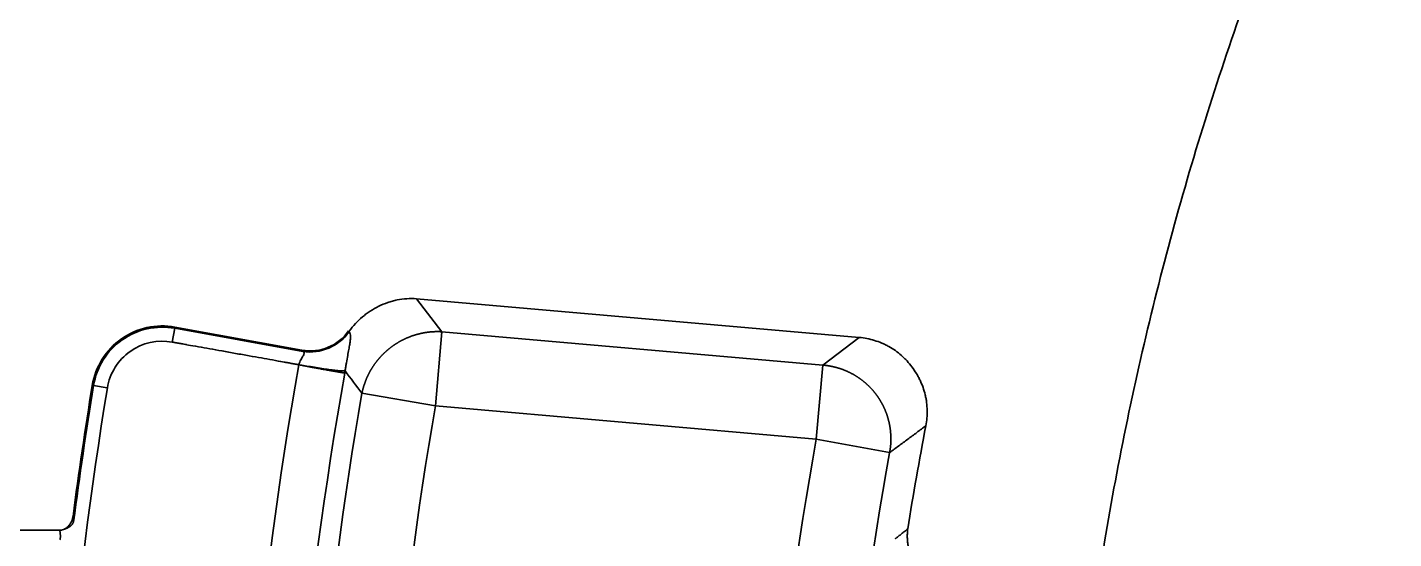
# Model space of a CAD drawing. Header units: millimetres. Extents: x -742 to 742, y -525 to 525.
# Drawn here: x -451.6 to -393.8, y 170.1 to 191.8 of the extents above; entities that cross this region are included whole.
import ezdxf

# ---------------------------------------------------------------- set-up
doc = ezdxf.new("R2010")
doc.units = ezdxf.units.MM
doc.layers.add('粗实线层', color=7, linetype='Continuous', lineweight=35)

msp = doc.modelspace()

# ---------------------------------------------------------------- linework, layer by layer
at = {"layer": '粗实线层'}
for p, q in [((-435.129, 180.281), (-434.059, 178.885)), ((-435.129, 180.281), (-416.415, 178.644)), ((-445.46, 178.45), (-445.355, 179.031)), ((-445.355, 179.031), (-445.345, 179.084)), ((-439.937, 178.049), (-445.355, 179.031)), ((-445.345, 179.084), (-439.978, 178.111)), ((-434.333, 175.746), (-434.059, 178.885)), ((-417.954, 177.476), (-434.059, 178.885)), ((-417.954, 177.476), (-416.415, 178.644)), ((-439.978, 178.111), (-439.937, 178.049)), ((-417.954, 177.476), (-418.228, 174.337)), ((-448.841, 176.616), (-448.788, 176.607)), ((-448.205, 176.512), (-448.788, 176.607)), ((-434.333, 175.746), (-437.439, 176.283)), ((-418.228, 174.337), (-434.333, 175.746)), ((-415.128, 173.772), (-418.228, 174.337)), ((-450.214, 170.487), (-452.416, 170.487))]:
    msp.add_line(p, q, dxfattribs=at)
for centre, radius, start, end in [((-445.88, 176.132), 3, 79.728, 170.72028), ((-445.88, 176.132), 2.946, 79.728, 170.72028), ((-445.88, 176.132), 2.355, 79.728, 170.72028), ((-274.912, 148.194), 167.77, 169.94347, 180.05572), ((-274.912, 148.194), 165.8, 169.94724, 180.05193), ((-274.914, 148.197), 175.588, 170.72028, 179.28562), ((-274.914, 148.197), 176.233, 170.72028, 172.54015), ((-274.914, 148.197), 176.179, 170.72028, 172.61168), ((-274.912, 148.194), 164.936, 170.1948, 179.8065), ((-274.912, 148.194), 161.784, 170.1948, 179.80465), ((-274.912, 148.194), 141.233, 169.09686, 170.89441), ((-274.912, 148.194), 145.681, 169.66215, 180.33717), ((-274.912, 148.194), 142.53, 169.66215, 180.33717)]:
    msp.add_arc(centre, radius, start, end, dxfattribs=at)
msp.add_ellipse((-439.674, 180.12), major_axis=(1.139, -1.715), ratio=0.971365, start_param=5.53198, end_param=6.658493, dxfattribs=at)
for points, knots in [([(-406.398, 167.729), (-406.14, 169.465), (-405.556, 172.918), (-404.48, 178.046), (-403.204, 183.122), (-401.728, 188.146), (-400.611, 191.461), (-399.871, 193.522), (-399.721, 193.934), (-399.416, 194.756), (-399.262, 195.167), (-398.792, 196.396), (-398.472, 197.212), (-397.486, 199.649), (-396.108, 202.871), (-394.602, 206.037), (-393.818, 207.606)], [0, 0, 0, 0, 5.248517, 10.497035, 15.745552, 20.99407, 26.242587, 26.242587, 27.554716, 27.554716, 28.866846, 28.866846, 31.491104, 31.491104, 36.739622, 41.988139, 41.988139, 41.988139, 41.988139]), ([(-437.977, 178.911), (-437.896, 179.024), (-437.808, 179.13), (-437.622, 179.33), (-437.522, 179.424), (-437.365, 179.557), (-437.311, 179.599), (-437.228, 179.661), (-437.2, 179.681), (-437.143, 179.721), (-437.114, 179.74), (-436.97, 179.835), (-436.85, 179.903), (-436.605, 180.023), (-436.479, 180.076), (-436.284, 180.143), (-436.218, 180.164), (-436.118, 180.191), (-436.084, 180.2), (-436.017, 180.216), (-435.983, 180.223), (-435.814, 180.257), (-435.679, 180.276), (-435.405, 180.293), (-435.268, 180.292), (-435.129, 180.281)], [0, 0, 0, 0, 0.412319, 0.412319, 0.824638, 0.824638, 1.030798, 1.030798, 1.133877, 1.133877, 1.236957, 1.236957, 1.649276, 1.649276, 2.061595, 2.061595, 2.267755, 2.267755, 2.370834, 2.370834, 2.473914, 2.473914, 2.886233, 2.886233, 3.298552, 3.298552, 3.298552, 3.298552]), ([(-437.974, 178.888), (-438.028, 178.812), (-438.088, 178.74), (-438.218, 178.604), (-438.427, 178.415), (-438.671, 178.271), (-439.187, 178.05), (-439.569, 177.993), (-439.937, 178.049)], [0, 0, 0, 0, 0.279807, 0.279807, 0.559615, 1.119229, 1.119229, 2.238458, 2.238458, 2.238458, 2.238458]), ([(-438.15, 177.228), (-438.141, 177.29), (-438.122, 177.41), (-438.085, 177.634), (-438.041, 177.882), (-437.994, 178.139), (-437.955, 178.359), (-437.931, 178.539), (-437.922, 178.687), (-437.932, 178.784), (-437.952, 178.848), (-437.966, 178.876), (-437.974, 178.888)], [0, 0, 0, 0, 0.105413, 0.210827, 0.421654, 0.632481, 0.843307, 1.054134, 1.264961, 1.475788, 1.581202, 1.686615, 1.686615, 1.686615, 1.686615]), ([(-434.059, 178.885), (-434.068, 178.886), (-434.088, 178.887), (-434.117, 178.888), (-434.146, 178.889), (-434.175, 178.89), (-434.204, 178.891), (-434.233, 178.891), (-434.262, 178.891), (-434.291, 178.891), (-434.32, 178.89), (-434.349, 178.89), (-434.378, 178.889), (-434.407, 178.887), (-434.436, 178.886), (-434.465, 178.884), (-434.494, 178.882), (-434.523, 178.879), (-434.552, 178.877), (-434.581, 178.874), (-434.61, 178.871), (-434.638, 178.867), (-434.667, 178.864), (-434.696, 178.86), (-434.724, 178.856), (-434.753, 178.851), (-434.782, 178.847), (-434.81, 178.842), (-434.839, 178.837), (-434.867, 178.831), (-434.895, 178.825), (-434.924, 178.82), (-434.952, 178.813), (-434.98, 178.807), (-435.008, 178.8), (-435.036, 178.793), (-435.064, 178.786), (-435.092, 178.779), (-435.12, 178.771), (-435.148, 178.763), (-435.175, 178.755), (-435.203, 178.747), (-435.231, 178.738), (-435.258, 178.729), (-435.285, 178.72), (-435.313, 178.711), (-435.34, 178.701), (-435.367, 178.691), (-435.394, 178.681), (-435.421, 178.671), (-435.448, 178.66), (-435.474, 178.649), (-435.501, 178.638), (-435.528, 178.627), (-435.554, 178.616), (-435.58, 178.604), (-435.606, 178.592), (-435.633, 178.58), (-435.659, 178.567), (-435.684, 178.555), (-435.71, 178.542), (-435.736, 178.529), (-435.761, 178.516), (-435.787, 178.502), (-435.812, 178.488), (-435.837, 178.474), (-435.862, 178.46), (-435.887, 178.446), (-435.912, 178.431), (-435.937, 178.416), (-435.961, 178.401), (-435.985, 178.386), (-436.01, 178.37), (-436.034, 178.355), (-436.058, 178.339), (-436.082, 178.323), (-436.105, 178.306), (-436.129, 178.29), (-436.152, 178.273), (-436.175, 178.256), (-436.198, 178.239), (-436.221, 178.222), (-436.244, 178.204), (-436.267, 178.186), (-436.289, 178.168), (-436.312, 178.15), (-436.334, 178.132), (-436.356, 178.113), (-436.378, 178.095), (-436.399, 178.076), (-436.421, 178.057), (-436.442, 178.037), (-436.463, 178.018), (-436.484, 177.998), (-436.505, 177.978), (-436.526, 177.958), (-436.546, 177.938), (-436.566, 177.918), (-436.587, 177.897), (-436.607, 177.877), (-436.626, 177.856), (-436.646, 177.834), (-436.665, 177.813), (-436.684, 177.792), (-436.703, 177.77), (-436.722, 177.748), (-436.741, 177.726), (-436.759, 177.704), (-436.778, 177.682), (-436.796, 177.66), (-436.813, 177.637), (-436.831, 177.614), (-436.849, 177.591), (-436.866, 177.568), (-436.883, 177.545), (-436.9, 177.522), (-436.916, 177.498), (-436.933, 177.474), (-436.949, 177.451), (-436.965, 177.427), (-436.981, 177.402), (-436.997, 177.378), (-437.012, 177.354), (-437.027, 177.329), (-437.042, 177.305), (-437.057, 177.28), (-437.071, 177.255), (-437.086, 177.23), (-437.1, 177.204), (-437.114, 177.179), (-437.127, 177.154), (-437.141, 177.128), (-437.154, 177.102), (-437.167, 177.076), (-437.179, 177.05), (-437.192, 177.024), (-437.204, 176.998), (-437.216, 176.972), (-437.228, 176.945), (-437.24, 176.919), (-437.251, 176.892), (-437.262, 176.865), (-437.273, 176.839), (-437.284, 176.812), (-437.294, 176.785), (-437.304, 176.757), (-437.314, 176.73), (-437.324, 176.703), (-437.333, 176.675), (-437.342, 176.648), (-437.351, 176.62), (-437.36, 176.593), (-437.368, 176.565), (-437.376, 176.537), (-437.384, 176.509), (-437.392, 176.481), (-437.399, 176.453), (-437.407, 176.425), (-437.413, 176.396), (-437.42, 176.368), (-437.427, 176.34), (-437.433, 176.311), (-437.437, 176.292), (-437.439, 176.283)], [0, 0, 0, 0, 0.029344, 0.058673, 0.087985, 0.117281, 0.146561, 0.175825, 0.205074, 0.234308, 0.263526, 0.29273, 0.321918, 0.351092, 0.380251, 0.409395, 0.438526, 0.467642, 0.496744, 0.525833, 0.554908, 0.58397, 0.613018, 0.642054, 0.671076, 0.700086, 0.729083, 0.758068, 0.787041, 0.816003, 0.844952, 0.87389, 0.902816, 0.931732, 0.960636, 0.98953, 1.018413, 1.047286, 1.076149, 1.105001, 1.133844, 1.162678, 1.191502, 1.220318, 1.249124, 1.277922, 1.306711, 1.335492, 1.364266, 1.393031, 1.421789, 1.450539, 1.479283, 1.508019, 1.536749, 1.565473, 1.59419, 1.622901, 1.651606, 1.680306, 1.709001, 1.737691, 1.766376, 1.795056, 1.823731, 1.852403, 1.881071, 1.909735, 1.938396, 1.967053, 1.995708, 2.024359, 2.053009, 2.081656, 2.110301, 2.138944, 2.167586, 2.196226, 2.224865, 2.253504, 2.282142, 2.310779, 2.339417, 2.368054, 2.396692, 2.42533, 2.45397, 2.48261, 2.511252, 2.539895, 2.56854, 2.597187, 2.625836, 2.654488, 2.683143, 2.7118, 2.740461, 2.769125, 2.797793, 2.826464, 2.85514, 2.88382, 2.912505, 2.941195, 2.969889, 2.998589, 3.027295, 3.056006, 3.084723, 3.113447, 3.142176, 3.170913, 3.199656, 3.228407, 3.257165, 3.28593, 3.314703, 3.343484, 3.372274, 3.401072, 3.429878, 3.458693, 3.487518, 3.516351, 3.545194, 3.574047, 3.60291, 3.631783, 3.660666, 3.68956, 3.718464, 3.747379, 3.776306, 3.805244, 3.834193, 3.863154, 3.892127, 3.921112, 3.95011, 3.97912, 4.008142, 4.037178, 4.066226, 4.095288, 4.124363, 4.153451, 4.182554, 4.21167, 4.2408, 4.269945, 4.299104, 4.328278, 4.357466, 4.386669, 4.415888, 4.445121, 4.47437, 4.503635, 4.532915, 4.562211, 4.591523, 4.620851, 4.650196, 4.650196, 4.650196, 4.650196]), ([(-416.415, 178.644), (-416.305, 178.634), (-416.196, 178.618), (-415.981, 178.576), (-415.875, 178.55), (-415.665, 178.487), (-415.562, 178.45), (-415.435, 178.396), (-415.41, 178.385), (-415.359, 178.362), (-415.284, 178.327), (-415.211, 178.289), (-415.068, 178.209), (-414.976, 178.15), (-414.798, 178.023), (-414.712, 177.955), (-414.609, 177.864), (-414.589, 177.845), (-414.549, 177.808), (-414.529, 177.789), (-414.469, 177.73), (-414.431, 177.691), (-414.32, 177.569), (-414.25, 177.485), (-414.118, 177.31), (-414.056, 177.219), (-413.971, 177.078), (-413.943, 177.031), (-413.89, 176.933), (-413.865, 176.884), (-413.794, 176.735), (-413.752, 176.634), (-413.68, 176.429), (-413.649, 176.324), (-413.611, 176.165), (-413.594, 176.084), (-413.581, 176.003), (-413.572, 175.948), (-413.569, 175.921), (-413.552, 175.783), (-413.544, 175.674), (-413.54, 175.454), (-413.543, 175.345), (-413.561, 175.126), (-413.576, 175.017), (-413.595, 174.908)], [0, 0, 0, 0, 0.32926, 0.32926, 0.65852, 0.65852, 0.98778, 0.98778, 1.070095, 1.070095, 1.15241, 1.31704, 1.31704, 1.6463, 1.6463, 1.97556, 1.97556, 2.057875, 2.057875, 2.14019, 2.14019, 2.30482, 2.30482, 2.634079, 2.634079, 2.963339, 2.963339, 3.127969, 3.127969, 3.292599, 3.292599, 3.621859, 3.621859, 3.951119, 3.951119, 4.115749, 4.198064, 4.198064, 4.280379, 4.280379, 4.609639, 4.609639, 4.938899, 4.938899, 5.268159, 5.268159, 5.268159, 5.268159]), ([(-439.937, 178.049), (-439.927, 178.045), (-439.909, 178.034), (-439.886, 178.011), (-439.881, 177.974), (-439.897, 177.92), (-439.932, 177.856), (-439.977, 177.784), (-440.024, 177.7), (-440.064, 177.618), (-440.09, 177.546), (-440.1, 177.509), (-440.105, 177.49)], [0, 0, 0, 0, 0.0395698, 0.0791397, 0.1582794, 0.2374191, 0.3165587, 0.3956984, 0.4748381, 0.5539778, 0.5935476, 0.6331177, 0.6331177, 0.6331177, 0.6331177]), ([(-440.105, 177.49), (-440.097, 177.489), (-440.082, 177.486), (-440.06, 177.481), (-440.038, 177.477), (-440.015, 177.472), (-439.993, 177.468), (-439.971, 177.464), (-439.949, 177.459), (-439.927, 177.455), (-439.904, 177.45), (-439.882, 177.446), (-439.86, 177.442), (-439.838, 177.437), (-439.817, 177.433), (-439.795, 177.429), (-439.773, 177.425), (-439.751, 177.42), (-439.73, 177.416), (-439.708, 177.412), (-439.687, 177.408), (-439.666, 177.404), (-439.645, 177.4), (-439.624, 177.396), (-439.603, 177.392), (-439.582, 177.388), (-439.561, 177.384), (-439.54, 177.38), (-439.52, 177.376), (-439.5, 177.372), (-439.479, 177.369), (-439.459, 177.365), (-439.421, 177.358), (-439.347, 177.344), (-439.221, 177.322), (-439.047, 177.291), (-438.91, 177.267), (-438.821, 177.252), (-438.785, 177.245), (-438.751, 177.239), (-438.717, 177.233), (-438.684, 177.228), (-438.653, 177.222), (-438.621, 177.217), (-438.591, 177.211), (-438.562, 177.206), (-438.534, 177.201), (-438.506, 177.197), (-438.48, 177.192), (-438.454, 177.187), (-438.43, 177.183), (-438.406, 177.179), (-438.384, 177.175), (-438.362, 177.171), (-438.342, 177.168), (-438.322, 177.164), (-438.304, 177.161), (-438.286, 177.158), (-438.27, 177.155), (-438.255, 177.152), (-438.24, 177.149), (-438.227, 177.147), (-438.214, 177.145), (-438.203, 177.143), (-438.192, 177.141), (-438.183, 177.139), (-438.174, 177.137), (-438.169, 177.136), (-438.167, 177.136)], [0, 0, 0, 0, 0.016076, 0.032143, 0.0482, 0.064246, 0.08028, 0.096299, 0.112302, 0.128288, 0.144255, 0.160202, 0.176127, 0.192029, 0.207906, 0.223757, 0.23958, 0.255374, 0.271137, 0.286869, 0.302567, 0.31823, 0.333857, 0.349446, 0.364996, 0.380506, 0.395974, 0.411399, 0.42678, 0.442114, 0.457402, 0.472642, 0.487832, 0.544493, 0.64323, 0.784946, 0.970032, 1.003645, 1.037253, 1.070846, 1.104415, 1.137949, 1.171441, 1.204881, 1.238258, 1.271565, 1.304792, 1.33793, 1.37097, 1.403904, 1.436724, 1.469421, 1.501987, 1.534414, 1.566696, 1.598823, 1.63079, 1.662588, 1.694213, 1.725656, 1.756912, 1.787975, 1.81884, 1.8495, 1.879951, 1.910188, 1.940206, 1.970001, 1.970001, 1.970001, 1.970001]), ([(-438.151, 177.229), (-438.17, 177.226), (-438.198, 177.225), (-438.274, 177.227), (-438.322, 177.23), (-438.437, 177.24), (-438.505, 177.248), (-438.657, 177.266), (-438.742, 177.277), (-438.927, 177.302), (-439.026, 177.317), (-439.233, 177.348), (-439.341, 177.365), (-439.559, 177.4), (-439.67, 177.418), (-439.89, 177.454), (-439.999, 177.472), (-440.105, 177.49)], [0, 0, 0, 0, 0.246676, 0.246676, 0.493352, 0.493352, 0.740028, 0.740028, 0.986704, 0.986704, 1.23338, 1.23338, 1.480056, 1.480056, 1.726731, 1.726731, 1.973407, 1.973407, 1.973407, 1.973407]), ([(-417.954, 177.476), (-417.944, 177.476), (-417.925, 177.474), (-417.896, 177.471), (-417.867, 177.468), (-417.839, 177.464), (-417.81, 177.461), (-417.781, 177.457), (-417.753, 177.453), (-417.724, 177.448), (-417.696, 177.443), (-417.667, 177.439), (-417.639, 177.433), (-417.611, 177.428), (-417.582, 177.422), (-417.554, 177.416), (-417.526, 177.41), (-417.498, 177.404), (-417.47, 177.397), (-417.442, 177.39), (-417.414, 177.383), (-417.387, 177.375), (-417.359, 177.368), (-417.331, 177.36), (-417.304, 177.352), (-417.276, 177.343), (-417.249, 177.335), (-417.222, 177.326), (-417.194, 177.317), (-417.167, 177.307), (-417.14, 177.298), (-417.113, 177.288), (-417.087, 177.278), (-417.06, 177.268), (-417.033, 177.257), (-417.007, 177.246), (-416.981, 177.235), (-416.954, 177.224), (-416.928, 177.212), (-416.902, 177.201), (-416.876, 177.189), (-416.85, 177.177), (-416.825, 177.164), (-416.799, 177.152), (-416.774, 177.139), (-416.748, 177.126), (-416.723, 177.112), (-416.698, 177.099), (-416.673, 177.085), (-416.648, 177.071), (-416.624, 177.057), (-416.599, 177.042), (-416.575, 177.028), (-416.55, 177.013), (-416.526, 176.998), (-416.502, 176.982), (-416.478, 176.967), (-416.455, 176.951), (-416.431, 176.935), (-416.408, 176.919), (-416.385, 176.902), (-416.362, 176.886), (-416.339, 176.869), (-416.316, 176.852), (-416.293, 176.835), (-416.271, 176.818), (-416.249, 176.8), (-416.227, 176.782), (-416.205, 176.764), (-416.183, 176.746), (-416.161, 176.728), (-416.14, 176.709), (-416.118, 176.69), (-416.097, 176.671), (-416.076, 176.652), (-416.056, 176.633), (-416.035, 176.613), (-416.015, 176.594), (-415.995, 176.574), (-415.975, 176.554), (-415.955, 176.533), (-415.935, 176.513), (-415.916, 176.492), (-415.896, 176.472), (-415.877, 176.451), (-415.858, 176.429), (-415.84, 176.408), (-415.821, 176.387), (-415.803, 176.365), (-415.785, 176.343), (-415.767, 176.321), (-415.749, 176.299), (-415.732, 176.277), (-415.714, 176.255), (-415.697, 176.232), (-415.681, 176.209), (-415.664, 176.186), (-415.647, 176.163), (-415.631, 176.14), (-415.615, 176.117), (-415.599, 176.093), (-415.584, 176.069), (-415.568, 176.046), (-415.553, 176.022), (-415.538, 175.998), (-415.524, 175.973), (-415.509, 175.949), (-415.495, 175.925), (-415.481, 175.9), (-415.467, 175.875), (-415.453, 175.85), (-415.44, 175.825), (-415.427, 175.8), (-415.414, 175.775), (-415.401, 175.75), (-415.389, 175.724), (-415.376, 175.699), (-415.364, 175.673), (-415.353, 175.647), (-415.341, 175.621), (-415.33, 175.595), (-415.319, 175.569), (-415.308, 175.543), (-415.297, 175.516), (-415.287, 175.49), (-415.277, 175.463), (-415.267, 175.437), (-415.257, 175.41), (-415.248, 175.383), (-415.238, 175.356), (-415.23, 175.329), (-415.221, 175.302), (-415.212, 175.275), (-415.204, 175.248), (-415.196, 175.22), (-415.189, 175.193), (-415.181, 175.166), (-415.174, 175.138), (-415.167, 175.11), (-415.16, 175.083), (-415.154, 175.055), (-415.148, 175.027), (-415.142, 174.999), (-415.136, 174.971), (-415.131, 174.943), (-415.125, 174.915), (-415.121, 174.887), (-415.116, 174.859), (-415.111, 174.831), (-415.107, 174.802), (-415.103, 174.774), (-415.1, 174.746), (-415.096, 174.717), (-415.093, 174.689), (-415.09, 174.66), (-415.088, 174.632), (-415.085, 174.603), (-415.083, 174.575), (-415.081, 174.546), (-415.08, 174.517), (-415.078, 174.489), (-415.077, 174.46), (-415.077, 174.431), (-415.076, 174.403), (-415.076, 174.374), (-415.076, 174.345), (-415.076, 174.317), (-415.076, 174.288), (-415.077, 174.259), (-415.078, 174.23), (-415.079, 174.201), (-415.081, 174.173), (-415.082, 174.144), (-415.084, 174.115), (-415.086, 174.086), (-415.089, 174.058), (-415.092, 174.029), (-415.095, 174), (-415.098, 173.972), (-415.102, 173.943), (-415.105, 173.914), (-415.109, 173.886), (-415.114, 173.857), (-415.118, 173.829), (-415.123, 173.8), (-415.126, 173.781), (-415.128, 173.772)], [0, 0, 0, 0, 0.028937, 0.057863, 0.086779, 0.115686, 0.144582, 0.173468, 0.202343, 0.231209, 0.260065, 0.28891, 0.317745, 0.34657, 0.375385, 0.40419, 0.432984, 0.461768, 0.490542, 0.519306, 0.54806, 0.576803, 0.605536, 0.634259, 0.662971, 0.691673, 0.720366, 0.749048, 0.77772, 0.806382, 0.835034, 0.863675, 0.892308, 0.92093, 0.949542, 0.978145, 1.006738, 1.035322, 1.063897, 1.092462, 1.121018, 1.149566, 1.178104, 1.206634, 1.235156, 1.263669, 1.292175, 1.320673, 1.349163, 1.377646, 1.406122, 1.434591, 1.463054, 1.49151, 1.51996, 1.548404, 1.576842, 1.605275, 1.633702, 1.662123, 1.69054, 1.718951, 1.747357, 1.775759, 1.804156, 1.832549, 1.860937, 1.889321, 1.9177, 1.946076, 1.974448, 2.002817, 2.031181, 2.059542, 2.0879, 2.116255, 2.144606, 2.172955, 2.2013, 2.229643, 2.257984, 2.286322, 2.314658, 2.342992, 2.371323, 2.399653, 2.427982, 2.456309, 2.484635, 2.512959, 2.541283, 2.569607, 2.59793, 2.626253, 2.654576, 2.682899, 2.711223, 2.739547, 2.767873, 2.7962, 2.824528, 2.852858, 2.881189, 2.909523, 2.937859, 2.966196, 2.994537, 3.022879, 3.051225, 3.079573, 3.107924, 3.136279, 3.164636, 3.192997, 3.221362, 3.24973, 3.278101, 3.306477, 3.334856, 3.36324, 3.391627, 3.420019, 3.448416, 3.476817, 3.505223, 3.533633, 3.562049, 3.590469, 3.618895, 3.647326, 3.675763, 3.704206, 3.732654, 3.761109, 3.789569, 3.818036, 3.84651, 3.874991, 3.903478, 3.931973, 3.960475, 3.988986, 4.017504, 4.04603, 4.074564, 4.103107, 4.131659, 4.16022, 4.188789, 4.217368, 4.245956, 4.274554, 4.303161, 4.331777, 4.360404, 4.38904, 4.417686, 4.446342, 4.475007, 4.503683, 4.532369, 4.561065, 4.589771, 4.618487, 4.647213, 4.675949, 4.704696, 4.733453, 4.762219, 4.790997, 4.819784, 4.848581, 4.877388, 4.906206, 4.935034, 4.963871, 4.992719, 5.021577, 5.050445, 5.079323, 5.108211, 5.137109, 5.166017, 5.194935, 5.223863, 5.252801, 5.252801, 5.252801, 5.252801]), ([(-413.595, 174.908), (-413.724, 174.814), (-413.98, 174.624), (-414.364, 174.34), (-414.682, 174.103), (-414.937, 173.914), (-415.065, 173.819), (-415.128, 173.772)], [0, 0, 0, 0, 0.47708, 0.954161, 1.431241, 1.669781, 1.908321, 1.908321, 1.908321, 1.908321]), ([(-449.656, 171.078), (-449.659, 171.05), (-449.665, 171.022), (-449.678, 170.968), (-449.686, 170.941), (-449.715, 170.862), (-449.739, 170.812), (-449.786, 170.742), (-449.803, 170.72), (-449.839, 170.677), (-449.858, 170.657), (-449.899, 170.619), (-449.92, 170.601), (-449.954, 170.576), (-449.966, 170.568), (-449.99, 170.553), (-450.002, 170.546), (-450.014, 170.539)], [0, 0, 0, 0, 0.0839298, 0.0839298, 0.1678597, 0.1678597, 0.3357194, 0.3357194, 0.4196492, 0.4196492, 0.5035791, 0.5035791, 0.5875089, 0.5875089, 0.6294739, 0.6294739, 0.6714388, 0.6714388, 0.6714388, 0.6714388]), ([(-449.656, 171.078), (-449.655, 171.077), (-449.655, 171.075), (-449.654, 171.071), (-449.653, 171.067), (-449.652, 171.061), (-449.651, 171.053), (-449.649, 171.043), (-449.646, 171.027), (-449.643, 171.005), (-449.639, 170.969), (-449.636, 170.934), (-449.633, 170.902), (-449.632, 170.886), (-449.632, 170.873), (-449.631, 170.863), (-449.631, 170.857), (-449.631, 170.854), (-449.631, 170.853)], [0, 0, 0, 0, 0.0035416, 0.0070833, 0.0141666, 0.0212499, 0.0283331, 0.0424997, 0.0566663, 0.0849994, 0.1133326, 0.1699988, 0.1841654, 0.198332, 0.2124986, 0.2195818, 0.2231235, 0.2266651, 0.2266651, 0.2266651, 0.2266651]), ([(-450.014, 170.539), (-450.045, 170.523), (-450.077, 170.51), (-450.119, 170.499), (-450.128, 170.497), (-450.145, 170.493), (-450.153, 170.492), (-450.179, 170.488), (-450.197, 170.487), (-450.214, 170.487)], [0, 0, 0, 0, 0.1044674, 0.1044674, 0.1305843, 0.1305843, 0.1567011, 0.1567011, 0.2089348, 0.2089348, 0.2089348, 0.2089348]), ([(-450.214, 170.487), (-450.214, 170.484), (-450.213, 170.478), (-450.211, 170.469), (-450.209, 170.458), (-450.208, 170.447), (-450.206, 170.435), (-450.204, 170.422), (-450.202, 170.408), (-450.199, 170.386), (-450.196, 170.358), (-450.193, 170.324), (-450.19, 170.283), (-450.188, 170.239), (-450.19, 170.193), (-450.194, 170.158), (-450.199, 170.131), (-450.203, 170.109), (-450.206, 170.096), (-450.207, 170.09)], [0, 0, 0, 0, 0.0106784, 0.0221445, 0.0343988, 0.0474409, 0.0612704, 0.075886, 0.0912861, 0.1074683, 0.1459526, 0.1801502, 0.2101022, 0.2653694, 0.3072951, 0.3380641, 0.3638206, 0.3844874, 0.3999393, 0.3999393, 0.3999393, 0.3999393]), ([(-414.884, 170.134), (-414.881, 170.136), (-414.876, 170.14), (-414.865, 170.149), (-414.846, 170.164), (-414.819, 170.185), (-414.787, 170.211), (-414.744, 170.245), (-414.69, 170.288), (-414.603, 170.357), (-414.517, 170.425), (-414.441, 170.485), (-414.398, 170.519), (-414.376, 170.536), (-414.365, 170.545)], [0, 0, 0, 0, 0.0103445, 0.020689, 0.041378, 0.0827561, 0.1241341, 0.1655122, 0.2482683, 0.3310244, 0.4965366, 0.5792927, 0.6206707, 0.6620488, 0.6620488, 0.6620488, 0.6620488]), ([(-412.592, 168.271), (-412.727, 168.289), (-412.859, 168.316), (-413.022, 168.365), (-413.054, 168.376), (-413.117, 168.398), (-413.212, 168.433), (-413.303, 168.475), (-413.422, 168.537), (-413.48, 168.571), (-413.565, 168.626), (-413.593, 168.645), (-413.634, 168.675), (-413.647, 168.685), (-413.674, 168.706), (-413.793, 168.801), (-413.899, 168.908), (-414.022, 169.067), (-414.06, 169.122), (-414.105, 169.194), (-414.114, 169.209), (-414.13, 169.238), (-414.155, 169.283), (-414.178, 169.328), (-414.25, 169.48), (-414.294, 169.607), (-414.333, 169.772), (-414.34, 169.806), (-414.352, 169.872), (-414.368, 169.972), (-414.377, 170.073), (-414.383, 170.207), (-414.383, 170.275), (-414.379, 170.376), (-414.377, 170.41), (-414.372, 170.478), (-414.369, 170.511), (-414.365, 170.545)], [0, 0, 0, 0, 0.404429, 0.404429, 0.505537, 0.505537, 0.606644, 0.808858, 0.808858, 1.011073, 1.011073, 1.11218, 1.11218, 1.162734, 1.162734, 1.213288, 1.617717, 1.617717, 1.819931, 1.819931, 1.870485, 1.870485, 1.921039, 2.022146, 2.022146, 2.426575, 2.426575, 2.527683, 2.527683, 2.62879, 2.831005, 2.831005, 3.033219, 3.033219, 3.134326, 3.134326, 3.235434, 3.235434, 3.235434, 3.235434])]:
    msp.add_open_spline(points, degree=3, knots=knots, dxfattribs=at)
for points, degree in [([(-437.974, 178.889), (-437.984, 178.902), (-437.993, 178.916), (-438.003, 178.93)], 3), ([(-440.105, 177.49), (-440.997, 177.652), (-444.568, 178.288), (-445.46, 178.45)], 2), ([(-438.151, 177.229), (-438.156, 177.198), (-438.162, 177.167), (-438.167, 177.136)], 3), ([(-437.439, 176.283), (-437.677, 176.597), (-437.914, 176.912), (-438.151, 177.229)], 3)]:
    msp.add_open_spline(points, degree=degree, dxfattribs=at)
msp.add_rational_spline([(-449.631, 170.853), (-449.675, 170.71), (-449.812, 170.594), (-450.014, 170.539)], [1.00000000001, 0.891046221757, 0.86255066876, 0.914513341016], degree=3, dxfattribs=at)

doc.saveas('drawing.dxf')
